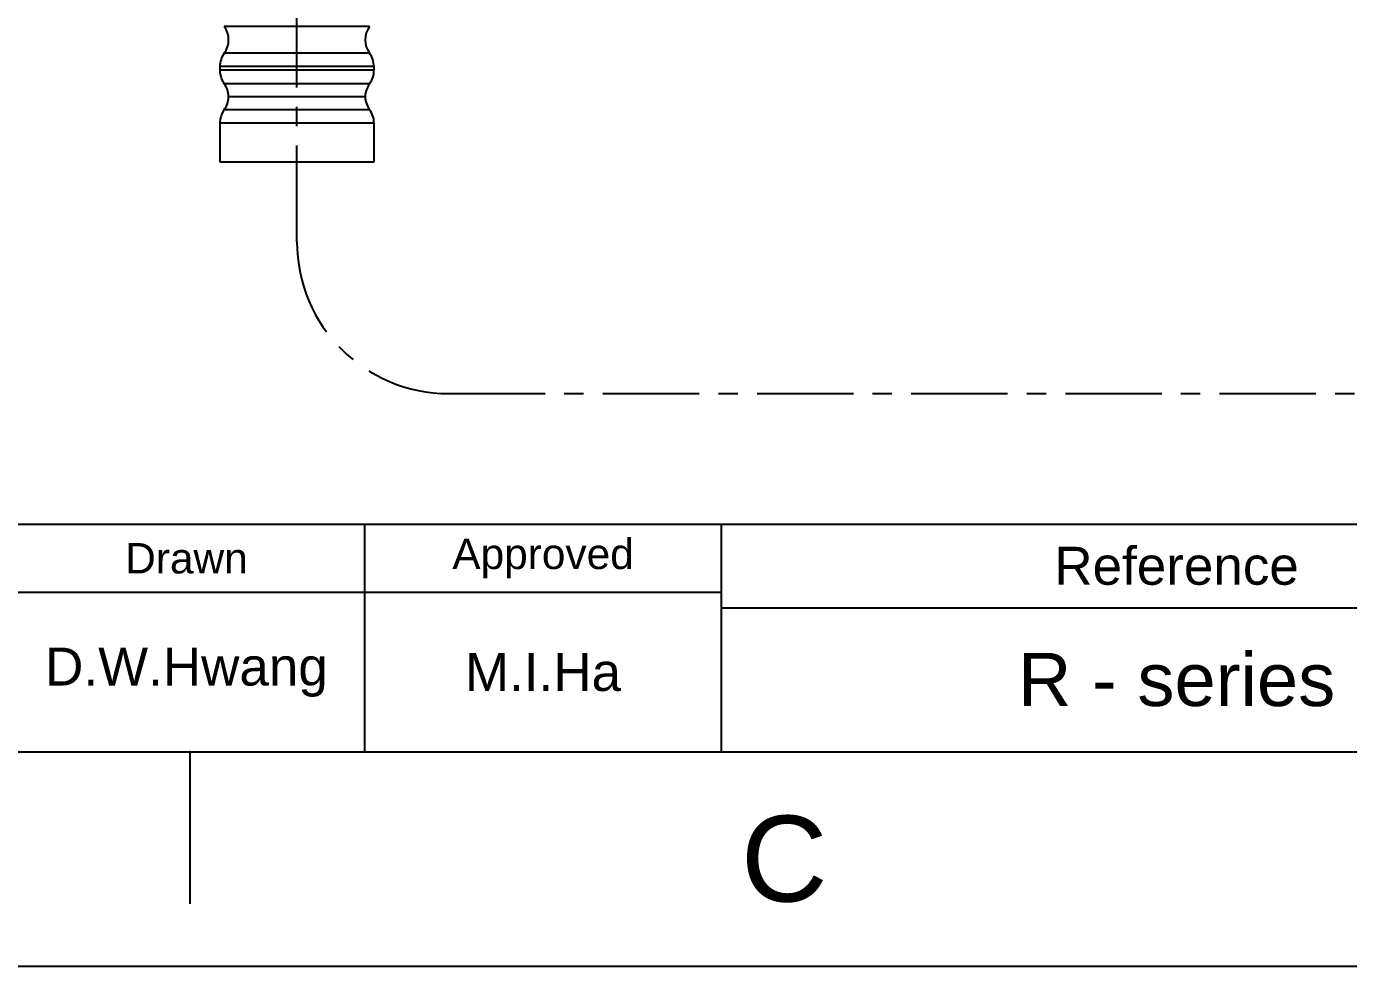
# Model space of a CAD drawing. Header units: millimetres. Extents: x 120 to 1856, y -818 to 764.
# Drawn here: x 279.6 to 366.7, y -755.9 to -694 of the extents above; entities that cross this region are included whole.
import ezdxf

# ---------------------------------------------------------------- set-up
doc = ezdxf.new("R2010")
doc.units = ezdxf.units.MM
doc.header["$LTSCALE"] = 0.1
doc.linetypes.add('CENTERX2', pattern=[101.6, 63.5, -12.7, 12.7, -12.7])
for name, color, linetype in [('CENTER', 1, 'CENTERX2'), ('FORM', 7, 'Continuous'), ('TEXT', 2, 'Continuous')]:
    doc.layers.add(name, color=color, linetype=linetype)
doc.styles.get("Standard").update_dxf_attribs({"font": 'arial.ttf'})

msp = doc.modelspace()

# ---------------------------------------------------------------- linework, layer by layer
at = {"color": 7, "linetype": 'Continuous'}
for p, q in [((302.2147, -693.9846), (292.6385, -693.9846)), ((302.2147, -695.7512), (292.6385, -695.7512)), ((292.3504, -696.6275), (292.3504, -696.8708)), ((302.5028, -696.6275), (292.3504, -696.6275)), ((302.5028, -696.8708), (292.3504, -696.8708)), ((302.5028, -696.6275), (302.5028, -696.8708)), ((302.2147, -697.7611), (292.6385, -697.7611)), ((301.9266, -698.616), (292.9266, -698.616)), ((302.2147, -699.4708), (292.6385, -699.4708)), ((292.3504, -700.3611), (292.3504, -702.9283)), ((302.5028, -700.3611), (292.3504, -700.3611)), ((302.5028, -700.3611), (302.5028, -702.9283)), ((302.5027, -702.9283), (292.3505, -702.9283))]:
    msp.add_line(p, q, dxfattribs=at)
for p, q in [((133.6792, -741.7905), (525.3964, -741.7905)), ((290.3661, -741.7905), (290.3661, -751.7905))]:
    msp.add_line(p, q)
msp.add_lwpolyline([(119.5378, -161.9925), (539.5378, -161.9925), (539.5378, -755.9319), (119.5378, -755.9319)], close=True)
for centre, start, end in [((291.4283, -694.8679), 323.873482, 36.126518), ((303.4249, -694.8679), 143.873482, 216.126518), ((293.8487, -696.6346), 143.873482, 179.730725), ((301.0045, -696.6346), 0.269275, 36.126518), ((293.8487, -696.8778), 179.730725, 216.126518), ((301.0045, -696.8778), 323.873482, 0.269275), ((291.4283, -698.6445), 1.090586, 36.126518), ((303.4249, -698.6445), 143.873482, 178.909414), ((291.4283, -698.5874), 323.873482, 358.909414), ((303.4249, -698.5874), 181.090586, 216.126518), ((293.8487, -700.3541), 143.873482, 180.269275), ((301.0045, -700.3541), 359.730725, 36.126518)]:
    msp.add_arc(centre, 1.4983, start, end, dxfattribs=at)
msp.add_point((290.3661, -741.7905))
at = {"layer": 'CENTER'}
for p, q in [((297.4266, -708.1765), (297.4266, -602.5017)), ((307.4266, -718.1765), (412.4861, -718.1765))]:
    msp.add_line(p, q, dxfattribs=at)
msp.add_arc((307.4266, -708.1765), 10, 180, 270, dxfattribs=at)
at = {"layer": 'FORM'}
for p, q in [((254.8964, -726.7905), (525.3964, -726.7905)), ((301.8964, -741.7905), (301.8964, -726.7905)), ((325.3964, -741.7905), (325.3964, -726.7905)), ((325.3964, -731.2905), (254.8964, -731.2905)), ((325.3964, -732.2905), (465.3964, -732.2905))]:
    msp.add_line(p, q, dxfattribs=at)
at = {"layer": 'TEXT'}
msp.add_point((301.8964, -731.2905), dxfattribs=at)

# ---------------------------------------------------------------- texts
at = {"insert": (329.5378, -748.8612), "char_height": 5.6566, "attachment_point": 5}
msp.add_mtext_dynamic_manual_height_columns('C', width=10, gutter_width=12.5, heights=[0], dxfattribs=at)
at = {"layer": 'TEXT', "attachment_point": 5}
for s, width, insert, char_height in [('Drawn', 23.5, (290.1464, -729.0405), 2), ('Approved', 23.5, (313.6464, -729.0405), 2), ('Reference', 60, (355.3964, -729.5405), 2.5), ('D.W.Hwang', 23.5, (290.1464, -736.5405), 2.5), ('M.I.Ha', 23.5, (313.6464, -736.5405), 2.5), ('R - series', 60, (355.3964, -737.0405), 3.5)]:
    msp.add_mtext_dynamic_manual_height_columns(s, width=width, gutter_width=12.5, heights=[0], dxfattribs=dict(at, insert=insert, char_height=char_height))

doc.saveas('drawing.dxf')
